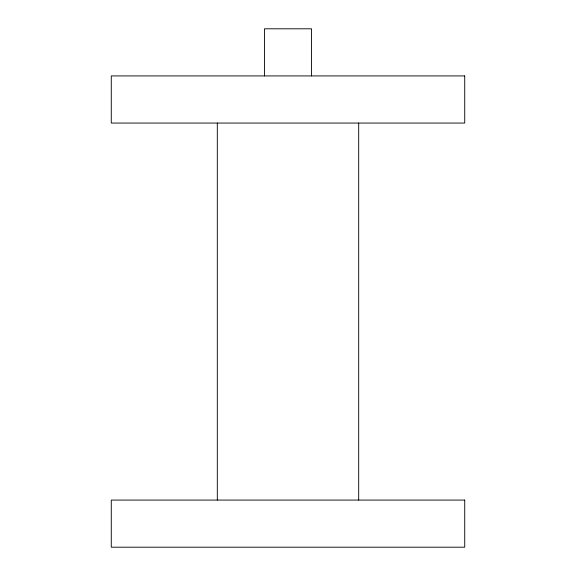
<?xml version="1.0" encoding="UTF-8"?>
<svg xmlns="http://www.w3.org/2000/svg" width="576" height="576" viewBox="0 0 576 576"><rect width="100%" height="100%" fill="white"/><g stroke="black" fill="none" stroke-linecap="round" stroke-linejoin="round"><path stroke-width="0.86" d="M358.69 123.055L358.69 500.076M311.566 75.924L311.566 28.8L264.434 28.8L264.434 75.924M217.31 123.055L217.31 500.076M464.724 75.924L111.276 75.924L111.276 123.055L464.724 123.055L464.724 75.924M464.724 500.076L111.276 500.076L111.276 547.2L464.724 547.2L464.724 500.076"/></g></svg>
